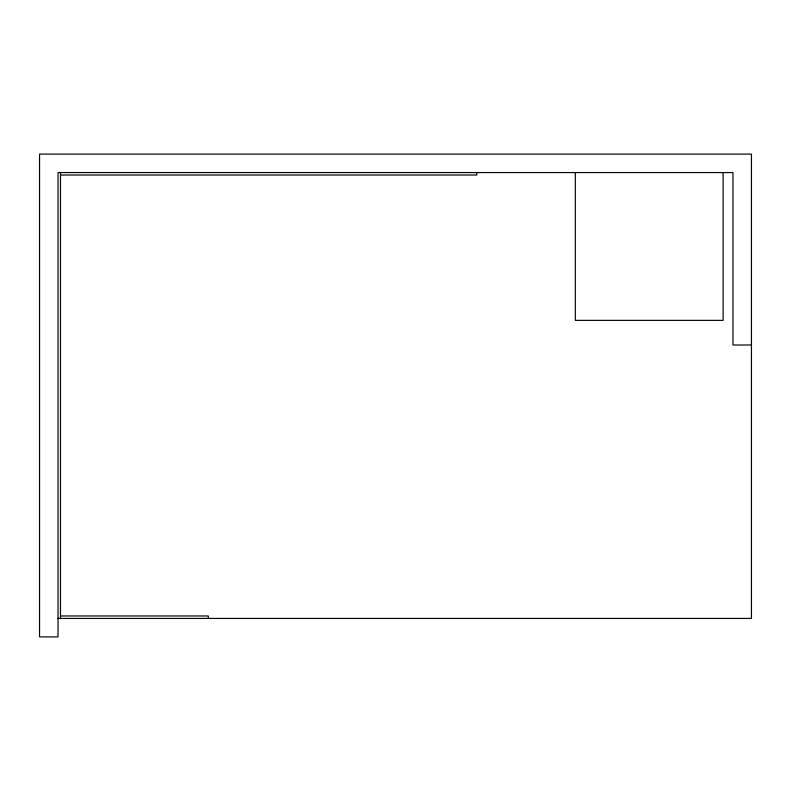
<?xml version="1.0" encoding="UTF-8"?>
<svg xmlns="http://www.w3.org/2000/svg" width="791" height="791" viewBox="0 0 791 791"><rect width="100%" height="100%" fill="white"/><g stroke="black" fill="none" stroke-linecap="round" stroke-linejoin="round"><path stroke-width="1.19" d="M60.492 175.029L476.785 175.029L476.785 172.567M751.45 345.005L732.97 345.005L732.97 172.567L58.03 172.567L58.03 636.903L39.55 636.903L39.55 154.097L751.45 154.097L751.45 618.433L58.03 618.433M60.492 615.971L208.29 615.971L208.29 618.433M723.122 172.567L723.122 320.365L575.324 320.365L575.324 172.567M60.492 172.567L60.492 618.433"/></g></svg>
